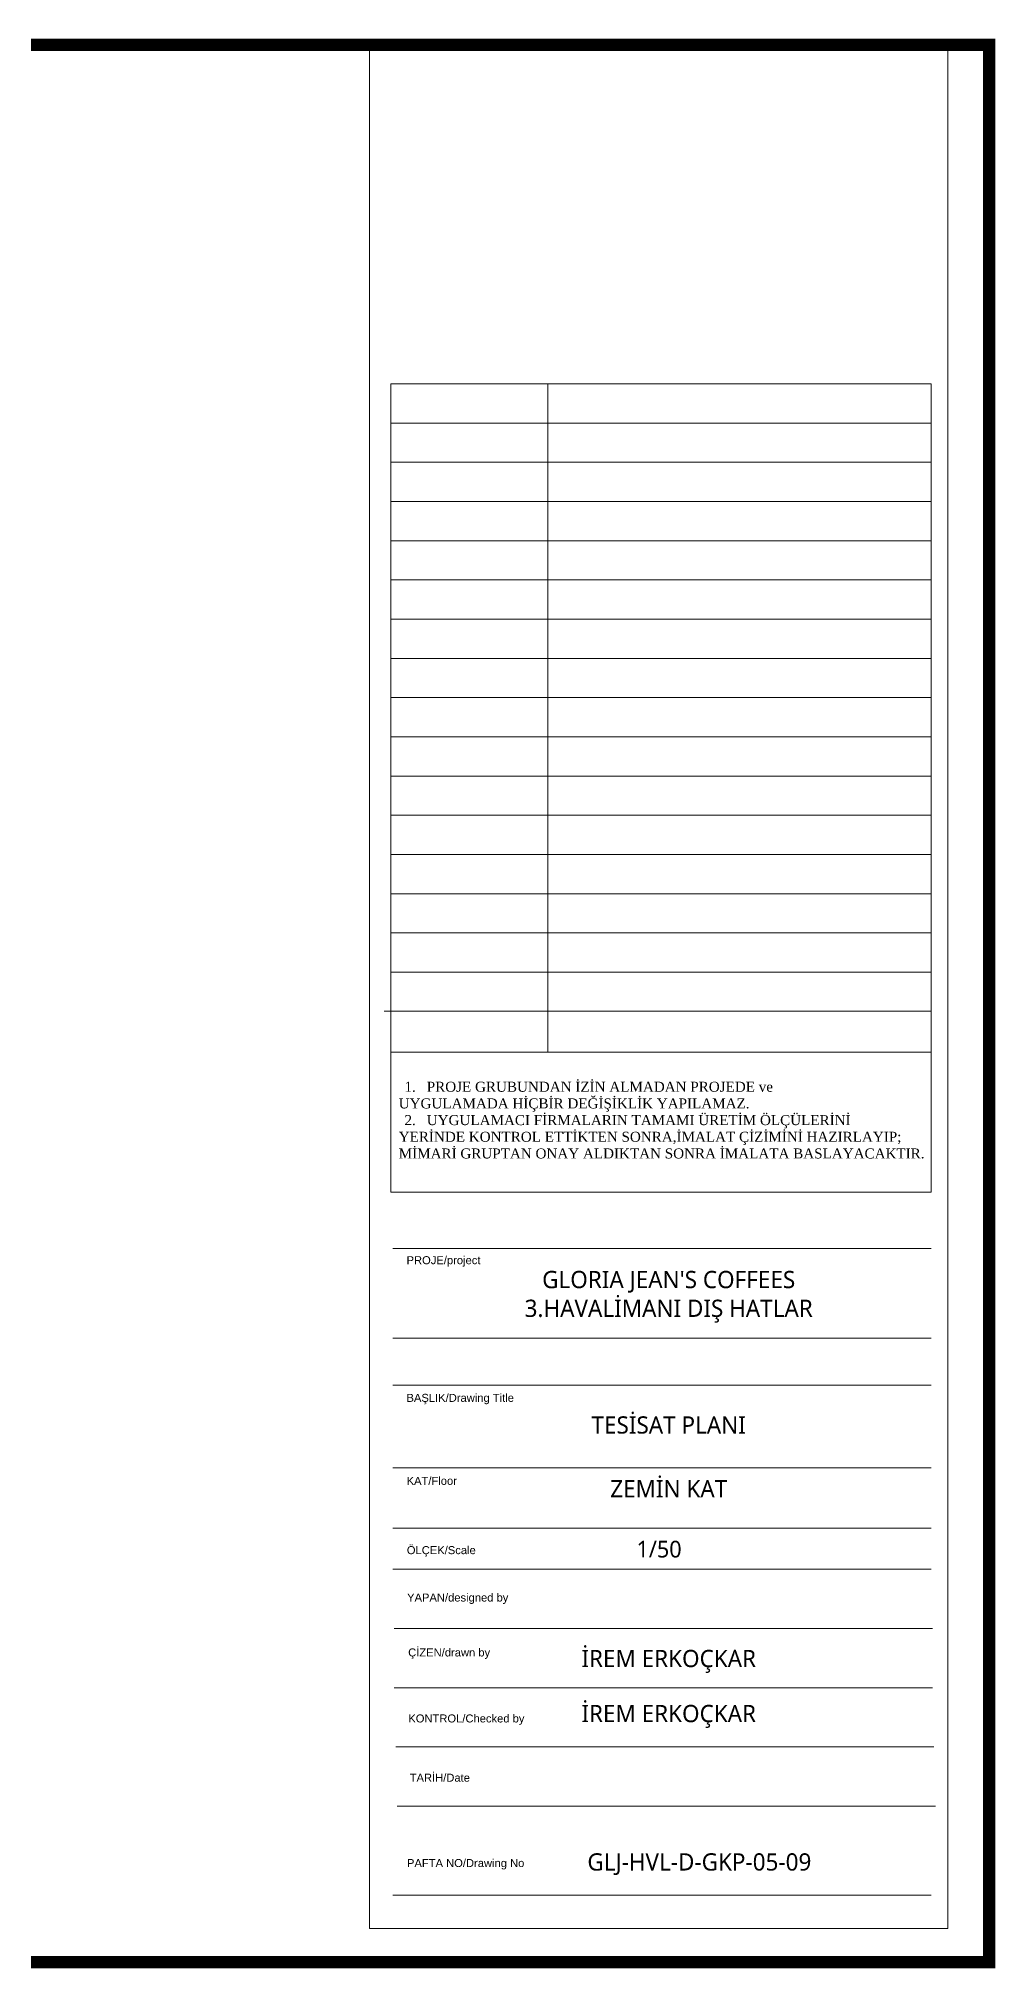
# Model space of a CAD drawing. Header units: millimetres. Extents: x 210628 to 232146, y -111309 to -91563.
# Drawn here: x 230716 to 232146, y -100928 to -98045 of the extents above; entities that cross this region are included whole.
import ezdxf
from ezdxf.enums import TextEntityAlignment as Align

# ---------------------------------------------------------------- set-up
doc = ezdxf.new("R2010")
doc.units = ezdxf.units.MM
doc.layers.get('0').update_dxf_attribs({"lineweight": 20})
doc.layers.add('t_antet', color=24, linetype='Continuous', lineweight=20)
doc.layers.add('t_yazı', color=23, linetype='Continuous', lineweight=25)
doc.styles.add('ARIALT', font='arial.ttf', dxfattribs={"height": 10})
doc.styles.get("Standard").update_dxf_attribs({"font": 'times.ttf', "height": 12})

msp = doc.modelspace()

# ---------------------------------------------------------------- linework, layer by layer
at = {"color": 252}
for p, q in [((231210.25, -98053.91), (231210.25, -100868.41)), ((232074.71, -98053.91), (232074.71, -100868.41)), ((231210.25, -100868.41), (232074.71, -100868.41))]:
    msp.add_line(p, q, dxfattribs=at)
at = {"color": 250}
for p, q in [((231476.82, -98560.62), (231476.82, -99558.98)), ((231242.29, -98619.21), (232049.51, -98619.21)), ((231242.29, -98677.81), (232049.51, -98677.81)), ((231242.29, -98736.4), (232049.51, -98736.4)), ((231242.29, -98795), (232049.51, -98795)), ((231242.29, -98853.59), (232049.51, -98853.59)), ((231242.29, -98912.19), (232049.51, -98912.19)), ((231242.29, -98970.78), (232049.51, -98970.78)), ((231242.29, -99029.38), (232049.51, -99029.38)), ((231242.29, -99087.97), (232049.51, -99087.97)), ((231242.29, -99146.57), (232049.51, -99146.57)), ((231242.29, -99205.16), (232049.51, -99205.16)), ((231242.29, -99263.76), (232049.51, -99263.76)), ((231242.29, -99322.35), (232049.51, -99322.35)), ((231242.29, -99380.95), (232049.51, -99380.95)), ((231242.29, -99439.54), (232049.51, -99439.54)), ((231232.08, -99498.14), (232039.3, -99498.14)), ((231242.29, -99498.14), (232049.51, -99498.14)), ((232049.74, -99852.35), (231245.31, -99852.35)), ((231245.31, -99986.56), (232049.74, -99986.56)), ((232049.74, -100056.62), (231245.31, -100056.62)), ((232049.74, -100180.43), (231245.31, -100180.43)), ((232049.74, -100270.5), (231245.31, -100270.5)), ((232049.74, -100331.69), (231245.31, -100331.69)), ((232051.82, -100420.24), (231247.38, -100420.24)), ((232051.82, -100508.78), (231247.38, -100508.78)), ((232053.89, -100597.32), (231249.45, -100597.32)), ((232055.96, -100685.86), (231251.52, -100685.86)), ((232049.74, -100819.01), (231245.31, -100819.01))]:
    msp.add_line(p, q, dxfattribs=at)
at = {"color": 2, "const_width": 18.49}
msp.add_lwpolyline([(226095.89, -100918.99), (226095.89, -98053.91), (232136.46, -98053.91), (232136.46, -100918.99)], close=True, dxfattribs=at)
at = {"color": 250}
for points in [[(231242.29, -98560.62), (232049.51, -98560.62)], [(231242.29, -98560.62), (231242.29, -99768.26), (232049.51, -99768.26), (232049.51, -98560.62)], [(232049.51, -99558.98), (231242.29, -99558.98)]]:
    msp.add_lwpolyline(points, dxfattribs=at)

# ---------------------------------------------------------------- texts
at = {"color": 250, "insert": (231253.95, -99660.83), "char_height": 14.9485, "width": 1027.7992, "attachment_point": 4}
msp.add_mtext('\\pi-33.306,l41.912,t41.912;1.^IPROJE GRUBUNDAN İZİN ALMADAN PROJEDE ve \\P\\pi0,l0;UYGULAMADA HİÇBİR DEĞİŞİKLİK YAPILAMAZ.\\P\\pi-33.306,l41.912;2.^IUYGULAMACI FİRMALARIN TAMAMI ÜRETİM ÖLÇÜLERİNİ \\P\\pi0,l0;YERİNDE KONTROL ETTİKTEN SONRA,İMALAT ÇİZİMİNİ HAZIRLAYIP;\\PMİMARİ GRUPTAN ONAY ALDIKTAN SONRA İMALATA BASLAYACAKTIR.', dxfattribs=at)
at = {"color": 7, "attachment_point": 5}
for s, insert, char_height, width in [("{\\fLucida Sans Unicode|b0|i0|c162|p34;GLORIA JEAN'S COFFEES\\P3.HAVALİMANI DIŞ HATLAR}", (231657.44, -99924.73), 25.7759, 621.9299), ('{\\fLucida Sans Unicode|b0|i0|c162|p34;ZEMİN KAT}', (231657.44, -100211.58), 25.7759, 621.9299), ('{\\fLucida Sans Unicode|b0|i0|c162|p34;1/50}', (231643.01, -100301.93), 24.8282, 462.9906), ('{\\fLucida Sans Unicode|b0|i0|c162|p34;İREM ERKOÇKAR}', (231657.44, -100469.53), 25.7759, 621.9299), ('{\\fLucida Sans Unicode|b0|i0|c162|p34;İREM ERKOÇKAR}', (231657.44, -100551.74), 25.7759, 621.9299)]:
    msp.add_mtext(s, dxfattribs=dict(at, insert=insert, char_height=char_height, width=width))
at = {"layer": 't_antet', "char_height": 25.7759, "width": 621.9299, "attachment_point": 5}
for s, insert in [('{\\fLucida Sans Unicode|b0|i0|c162|p34;TESİSAT PLANI}', (231657.44, -100116.4)), ('{\\fLucida Sans Unicode|b0|i0|c162|p34;GLJ-HVL-D-GKP-05-09}', (231703.27, -100772.56))]:
    msp.add_mtext(s, dxfattribs=dict(at, insert=insert))
at = {"layer": 't_yazı', "style": 'ARIALT'}
msp.add_text('PAFTA NO/Drawing No', height=11.9563, dxfattribs=at).set_placement((231354.01, -100770.81), align=Align.MIDDLE_CENTER)
for s, insert, char_height, width, attachment_point in [('PROJE/project', (231320.9, -99864.05), 11.9563, 222.3862, 2), ('BAŞLIK/Drawing Title', (231345.85, -100069.72), 11.9563, 222.3862, 2), ('KAT/Floor', (231303.35, -100193.74), 11.956, 222.3862, 2), ('ÖLÇEK/Scale', (231317.59, -100297.29), 11.9563, 80.7671, 2), ('YAPAN/designed by', (231342.13, -100368.1), 11.9563, 222.3862, 2), ('ÇİZEN/drawn by', (231329.34, -100450.16), 11.9563, 222.3862, 2), ('KONTROL/Checked by', (231268.29, -100548.77), 11.9563, 199.7873, 1), ('TARİH/Date', (231270.36, -100637.31), 11.956, 199.7873, 1)]:
    msp.add_mtext(s, dxfattribs=dict(at, insert=insert, char_height=char_height, width=width, attachment_point=attachment_point))

doc.saveas('drawing.dxf')
